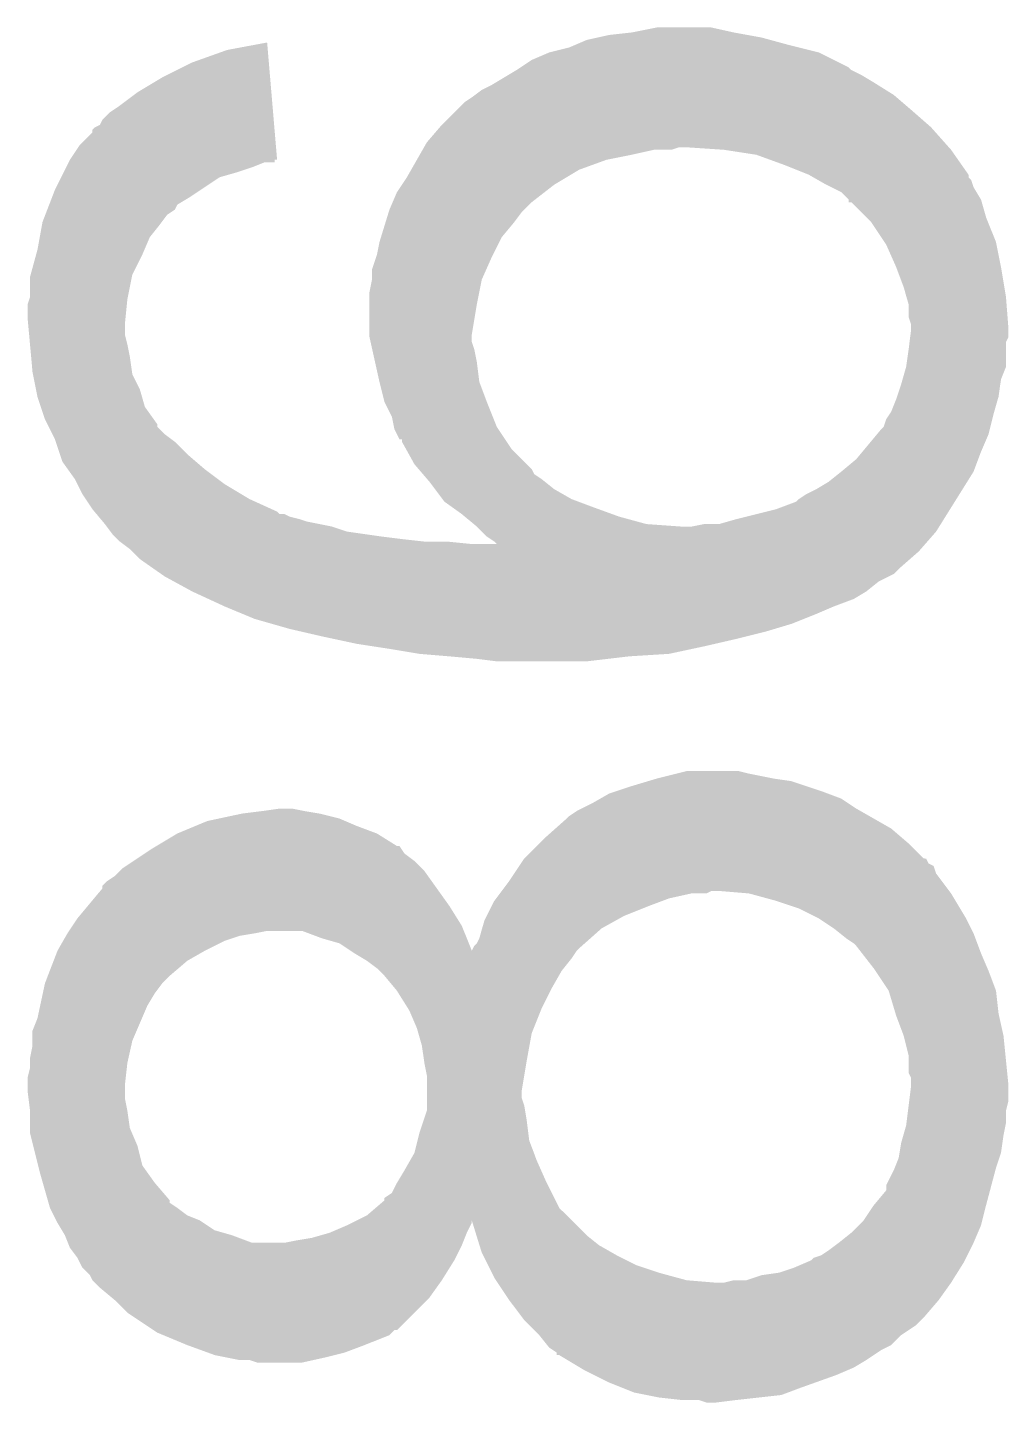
# Model space of a CAD drawing. Extents: x -0.06 to 0.95, y -0.15 to 2.11.
# Drawn here: x 0.5884 to 0.6277, y 1.847 to 1.9021 of the extents above; entities that cross this region are included whole.
import ezdxf

# ---------------------------------------------------------------- set-up
doc = ezdxf.new("R2010")
doc.units = 0
doc.layers.add('LORA_CLICK_V104_GTO', color=6, linetype='CONTINUOUS')

msp = doc.modelspace()

# ---------------------------------------------------------------- linework, layer by layer
at = {"layer": 'LORA_CLICK_V104_GTO'}
for points in [[(0.6126, 1.9019), (0.6136, 1.9021), (0.6167, 1.9019), (0.6158, 1.9021)], [(0.610333, 1.9014), (0.6108, 1.9016), (0.6189, 1.9014), (0.618167, 1.9016)], [(0.6108, 1.9016), (0.61125, 1.9017), (0.618167, 1.9016), (0.6178, 1.9017)], [(0.61125, 1.9017), (0.6117, 1.9018), (0.6178, 1.9017), (0.61725, 1.9018)], [(0.6117, 1.9018), (0.6126, 1.9019), (0.61725, 1.9018), (0.6167, 1.9019)], [(0.595, 1.9007), (0.5964, 1.9012), (0.598068, 1.9007), (0.598025, 1.9012)], [(0.5964, 1.9012), (0.598, 1.901499), (0.598025, 1.9012), (0.598, 1.901499)], [(0.6086, 1.9008), (0.6093, 1.9011), (0.6207, 1.9008), (0.6201, 1.9011)], [(0.6093, 1.9011), (0.6101, 1.9013), (0.6201, 1.9011), (0.6193, 1.9013)], [(0.6101, 1.9013), (0.610333, 1.9014), (0.6193, 1.9013), (0.6189, 1.9014)], [(0.5938, 1.9001), (0.595, 1.9007), (0.598119, 1.9001), (0.598068, 1.9007)], [(0.607667, 1.9002), (0.608, 1.9004), (0.6218, 1.9002), (0.6214, 1.9004)], [(0.608, 1.9004), (0.60815, 1.9005), (0.6214, 1.9004), (0.6213, 1.9005)], [(0.60815, 1.9005), (0.6086, 1.9008), (0.6213, 1.9005), (0.6207, 1.9008)], [(0.5928, 1.8995), (0.5938, 1.9001), (0.59817, 1.8995), (0.598119, 1.9001)], [(0.607, 1.8998), (0.607167, 1.8999), (0.62246, 1.8998), (0.6223, 1.8999)], [(0.607167, 1.8999), (0.607667, 1.9002), (0.6223, 1.8999), (0.6218, 1.9002)], [(0.592, 1.8989), (0.5928, 1.8995), (0.598221, 1.8989), (0.59817, 1.8995)], [(0.6059, 1.8991), (0.6062, 1.8993), (0.62345, 1.8991), (0.623217, 1.8993)], [(0.6062, 1.8993), (0.606333, 1.8994), (0.623217, 1.8993), (0.6231, 1.8994)], [(0.606333, 1.8994), (0.6066, 1.8996), (0.6231, 1.8994), (0.62278, 1.8996)], [(0.6066, 1.8996), (0.607, 1.8998), (0.62278, 1.8996), (0.62246, 1.8998)], [(0.5917, 1.8987), (0.592, 1.8989), (0.598238, 1.8987), (0.598221, 1.8989)], [(0.605, 1.8982), (0.6056, 1.8988), (0.624486, 1.8982), (0.6238, 1.8988)], [(0.6056, 1.8988), (0.6059, 1.8991), (0.6238, 1.8988), (0.62345, 1.8991)], [(0.5911, 1.8981), (0.5913, 1.8982), (0.598289, 1.8981), (0.59828, 1.8982)], [(0.5913, 1.8982), (0.5914, 1.8984), (0.59828, 1.8982), (0.598263, 1.8984)], [(0.5914, 1.8984), (0.5917, 1.8987), (0.598263, 1.8984), (0.598238, 1.8987)], [(0.604914, 1.8981), (0.605, 1.8982), (0.6246, 1.8981), (0.624486, 1.8982)], [(0.5905, 1.8974), (0.591, 1.8979), (0.598348, 1.8974), (0.598306, 1.8979)], [(0.591, 1.898), (0.5911, 1.8981), (0.598297, 1.898), (0.598289, 1.8981)], [(0.591, 1.8979), (0.591, 1.898), (0.598306, 1.8979), (0.598297, 1.898)], [(0.6044, 1.8975), (0.604914, 1.8981), (0.625133, 1.8975), (0.6246, 1.8981)], [(0.5901, 1.8968), (0.5905, 1.8974), (0.598399, 1.8968), (0.598348, 1.8974)], [(0.604114, 1.897), (0.604228, 1.8972), (0.6126, 1.897), (0.6135, 1.8972)], [(0.604228, 1.8972), (0.604229, 1.8972), (0.6135, 1.8972), (0.6142, 1.8972)], [(0.604229, 1.8972), (0.604286, 1.8973), (0.6142, 1.8972), (0.6145, 1.8973)], [(0.604286, 1.8973), (0.6044, 1.8975), (0.625311, 1.8973), (0.625133, 1.8975)], [(0.6163, 1.8972), (0.6148, 1.8973), (0.6254, 1.8972), (0.625311, 1.8973)], [(0.6176, 1.897), (0.6163, 1.8972), (0.62554, 1.897), (0.6254, 1.8972)], [(0.58995, 1.8965), (0.59005, 1.8967), (0.5974, 1.8965), (0.5979, 1.8967)], [(0.59005, 1.8967), (0.590099, 1.896799), (0.598299, 1.8967), (0.5983, 1.896799)], [(0.59005, 1.8967), (0.59005, 1.8967), (0.5979, 1.8967), (0.598299, 1.8967)], [(0.590099, 1.896799), (0.5901, 1.8968), (0.5983, 1.896799), (0.598399, 1.8968)], [(0.603771, 1.8964), (0.604, 1.8968), (0.6105, 1.8964), (0.6116, 1.8968)], [(0.604, 1.8968), (0.604114, 1.897), (0.6116, 1.8968), (0.6126, 1.897)], [(0.6187, 1.8966), (0.6176, 1.897), (0.62582, 1.8966), (0.62554, 1.897)], [(0.6197, 1.8962), (0.6187, 1.8966), (0.6261, 1.8962), (0.62582, 1.8966)], [(0.5895, 1.8956), (0.58975, 1.8961), (0.59535, 1.8956), (0.5961, 1.8961)], [(0.58975, 1.8961), (0.58985, 1.8963), (0.5961, 1.8961), (0.5968, 1.8963)], [(0.58985, 1.8963), (0.58995, 1.8965), (0.5968, 1.8963), (0.5974, 1.8965)], [(0.6034, 1.8958), (0.6036, 1.8961), (0.6095, 1.8958), (0.61, 1.8961)], [(0.6036, 1.8961), (0.603771, 1.8964), (0.61, 1.8961), (0.6105, 1.8964)], [(0.619876, 1.8961), (0.6197, 1.8962), (0.6261, 1.8961), (0.6261, 1.8962)], [(0.62005, 1.896), (0.619876, 1.8961), (0.6262, 1.896), (0.6261, 1.8961)], [(0.6204, 1.8958), (0.62005, 1.896), (0.626267, 1.8958), (0.6262, 1.896)], [(0.589385, 1.8953), (0.5895, 1.8956), (0.5949, 1.8953), (0.59535, 1.8956)], [(0.603028, 1.8951), (0.6032, 1.8955), (0.6086, 1.8951), (0.609114, 1.8955)], [(0.6032, 1.8955), (0.6034, 1.8958), (0.609114, 1.8955), (0.6095, 1.8958)], [(0.6206, 1.8957), (0.6204, 1.8958), (0.6263, 1.8957), (0.626267, 1.8958)], [(0.621, 1.8955), (0.6206, 1.8957), (0.62642, 1.8955), (0.6263, 1.8957)], [(0.6213, 1.8952), (0.621, 1.8955), (0.6266, 1.8952), (0.62642, 1.8955)], [(0.589192, 1.8948), (0.589269, 1.895), (0.5943, 1.8948), (0.5944, 1.895)], [(0.589269, 1.895), (0.589385, 1.8953), (0.5944, 1.895), (0.5949, 1.8953)], [(0.6029, 1.8948), (0.603028, 1.8951), (0.6083, 1.8948), (0.6086, 1.8951)], [(0.621301, 1.8951), (0.6213, 1.8952), (0.626629, 1.8951), (0.6266, 1.8952)], [(0.622, 1.8945), (0.6214, 1.8951), (0.6268, 1.8945), (0.626629, 1.8951)], [(0.589, 1.8943), (0.589115, 1.8946), (0.593775, 1.8943), (0.594, 1.8946)], [(0.589115, 1.8946), (0.589192, 1.8948), (0.594, 1.8946), (0.5943, 1.8948)], [(0.602746, 1.8943), (0.602869, 1.8947), (0.6079, 1.8943), (0.6082, 1.8947)], [(0.602869, 1.8947), (0.6029, 1.8948), (0.6082, 1.8947), (0.6083, 1.8948)], [(0.6222, 1.8943), (0.622, 1.8945), (0.62688, 1.8943), (0.6268, 1.8945)], [(0.588891, 1.8937), (0.588982, 1.8942), (0.5933, 1.8937), (0.5937, 1.8942)], [(0.588982, 1.8942), (0.589, 1.8943), (0.5937, 1.8942), (0.593775, 1.8943)], [(0.602561, 1.8937), (0.602746, 1.8943), (0.6074, 1.8937), (0.6079, 1.8943)], [(0.622733, 1.8935), (0.6222, 1.8943), (0.6272, 1.8935), (0.62688, 1.8943)], [(0.5888, 1.8932), (0.588891, 1.8937), (0.593086, 1.8932), (0.5933, 1.8937)], [(0.6024, 1.893), (0.6025, 1.8935), (0.60705, 1.893), (0.6073, 1.8935)], [(0.6025, 1.8935), (0.602561, 1.8937), (0.6073, 1.8935), (0.6074, 1.8937)], [(0.6228, 1.8934), (0.622733, 1.8935), (0.62722, 1.8934), (0.6272, 1.8935)], [(0.6232, 1.8925), (0.6228, 1.8934), (0.6274, 1.8925), (0.62722, 1.8934)], [(0.588527, 1.8922), (0.588745, 1.893), (0.5926, 1.8922), (0.593, 1.893)], [(0.588745, 1.893), (0.5888, 1.8932), (0.593, 1.893), (0.593086, 1.8932)], [(0.6022, 1.8924), (0.602367, 1.8929), (0.606778, 1.8924), (0.607, 1.8929)], [(0.602367, 1.8929), (0.6024, 1.893), (0.607, 1.8929), (0.60705, 1.893)], [(0.5885, 1.8921), (0.588527, 1.8922), (0.59258, 1.8921), (0.5926, 1.8922)], [(0.6022, 1.892), (0.6022, 1.8924), (0.6066, 1.892), (0.606778, 1.8924)], [(0.6235, 1.8917), (0.6232, 1.8925), (0.627533, 1.8917), (0.6274, 1.8925)], [(0.5885, 1.8913), (0.5885, 1.8921), (0.59242, 1.8913), (0.59258, 1.8921)], [(0.6021, 1.8915), (0.6022, 1.892), (0.6065, 1.8915), (0.6066, 1.892)], [(0.623614, 1.8913), (0.6235, 1.8917), (0.6276, 1.8913), (0.627533, 1.8917)], [(0.5884, 1.891), (0.588467, 1.8912), (0.59238, 1.891), (0.5924, 1.8912)], [(0.588467, 1.8912), (0.5885, 1.8913), (0.5924, 1.8912), (0.59242, 1.8913)], [(0.6021, 1.891), (0.6021, 1.8915), (0.6064, 1.891), (0.6065, 1.8915)], [(0.6237, 1.891), (0.623614, 1.8913), (0.627623, 1.891), (0.6276, 1.8913)], [(0.5884, 1.8905), (0.5884, 1.891), (0.59233, 1.8905), (0.59238, 1.891)], [(0.588427, 1.8902), (0.5884, 1.8905), (0.5923, 1.8902), (0.59233, 1.8905)], [(0.6021, 1.8898), (0.6021, 1.891), (0.6062, 1.8898), (0.6064, 1.891)], [(0.6237, 1.8905), (0.6237, 1.891), (0.627662, 1.8905), (0.627623, 1.891)], [(0.6238, 1.8902), (0.6237, 1.8905), (0.627685, 1.8902), (0.627662, 1.8905)], [(0.588464, 1.8898), (0.588427, 1.8902), (0.5923, 1.8898), (0.5923, 1.8902)], [(0.623762, 1.8897), (0.6238, 1.89), (0.6277, 1.8897), (0.6277, 1.89)], [(0.6238, 1.89), (0.6238, 1.8902), (0.6277, 1.89), (0.627685, 1.8902)], [(0.5885, 1.8894), (0.588464, 1.8898), (0.5924, 1.8894), (0.5923, 1.8898)], [(0.588546, 1.8889), (0.5885, 1.8894), (0.5925, 1.8889), (0.5924, 1.8894)], [(0.6021, 1.8897), (0.6021, 1.8898), (0.6062, 1.8897), (0.6062, 1.8898)], [(0.602144, 1.8895), (0.6021, 1.8897), (0.6062, 1.8895), (0.6062, 1.8897)], [(0.602211, 1.8892), (0.602144, 1.8895), (0.6063, 1.8892), (0.6062, 1.8895)], [(0.6237, 1.8892), (0.623737, 1.8895), (0.6276, 1.8892), (0.6276, 1.8895)], [(0.623737, 1.8895), (0.623762, 1.8897), (0.6276, 1.8895), (0.6277, 1.8897)], [(0.5886, 1.8883), (0.588546, 1.8889), (0.592586, 1.8883), (0.5925, 1.8889)], [(0.602322, 1.8887), (0.602211, 1.8892), (0.6064, 1.8887), (0.6063, 1.8892)], [(0.6236, 1.8885), (0.6237, 1.8892), (0.6276, 1.8885), (0.6276, 1.8892)], [(0.58862, 1.8882), (0.5886, 1.8883), (0.5926, 1.8882), (0.592586, 1.8883)], [(0.6025, 1.8879), (0.602322, 1.8887), (0.6065, 1.8879), (0.6064, 1.8887)], [(0.623457, 1.888), (0.6236, 1.8885), (0.6274, 1.888), (0.6276, 1.8885)], [(0.58874, 1.8876), (0.58862, 1.8882), (0.5929, 1.8876), (0.5926, 1.8882)], [(0.6027, 1.8871), (0.6025, 1.8879), (0.6068, 1.8871), (0.6065, 1.8879)], [(0.623233, 1.8873), (0.6234, 1.8878), (0.6273, 1.8873), (0.627371, 1.8878)], [(0.6234, 1.8878), (0.623457, 1.888), (0.627371, 1.8878), (0.6274, 1.888)], [(0.5888, 1.8873), (0.58874, 1.8876), (0.592986, 1.8873), (0.5929, 1.8876)], [(0.588933, 1.8869), (0.5888, 1.8873), (0.5931, 1.8869), (0.592986, 1.8873)], [(0.623, 1.8867), (0.6232, 1.8872), (0.627128, 1.8867), (0.627271, 1.8872)], [(0.6232, 1.8872), (0.623233, 1.8873), (0.627271, 1.8872), (0.6273, 1.8873)], [(0.5891, 1.8864), (0.588933, 1.8869), (0.593457, 1.8864), (0.5931, 1.8869)], [(0.603, 1.8865), (0.6027, 1.8871), (0.60704, 1.8865), (0.6068, 1.8871)], [(0.622933, 1.8866), (0.623, 1.8867), (0.6271, 1.8866), (0.627128, 1.8867)], [(0.5892, 1.8862), (0.5891, 1.8864), (0.5936, 1.8862), (0.593457, 1.8864)], [(0.58925, 1.8861), (0.5892, 1.8862), (0.5936, 1.8861), (0.5936, 1.8862)], [(0.5894, 1.8858), (0.58925, 1.8861), (0.5939, 1.8858), (0.5936, 1.8861)], [(0.60308, 1.8861), (0.603, 1.8865), (0.6072, 1.8861), (0.60704, 1.8865)], [(0.6031, 1.886), (0.60308, 1.8861), (0.607267, 1.886), (0.6072, 1.8861)], [(0.6226, 1.886), (0.6227, 1.8861), (0.62695, 1.886), (0.626975, 1.8861)], [(0.6227, 1.8861), (0.6228, 1.8864), (0.626975, 1.8861), (0.62705, 1.8864)], [(0.6228, 1.8864), (0.622933, 1.8866), (0.62705, 1.8864), (0.6271, 1.8866)], [(0.5895, 1.8856), (0.5894, 1.8858), (0.594167, 1.8856), (0.5939, 1.8858)], [(0.589533, 1.8855), (0.5895, 1.8856), (0.5943, 1.8855), (0.594167, 1.8856)], [(0.6033, 1.885601), (0.6031, 1.886), (0.607533, 1.885601), (0.607267, 1.886)], [(0.603399, 1.8856), (0.6033, 1.885601), (0.607533, 1.8856), (0.607533, 1.885601)], [(0.6034, 1.8855), (0.603399, 1.8856), (0.6076, 1.8855), (0.607533, 1.8856)], [(0.62185, 1.8851), (0.622433, 1.8858), (0.6266, 1.8851), (0.6269, 1.8858)], [(0.622433, 1.8858), (0.6226, 1.886), (0.6269, 1.8858), (0.62695, 1.886)], [(0.5897, 1.885), (0.589533, 1.8855), (0.5948, 1.885), (0.5943, 1.8855)], [(0.5898, 1.8847), (0.5897, 1.885), (0.59515, 1.8847), (0.5948, 1.885)], [(0.603567, 1.8852), (0.6034, 1.8855), (0.6078, 1.8852), (0.6076, 1.8855)], [(0.6039, 1.8846), (0.603567, 1.8852), (0.6084, 1.8846), (0.6078, 1.8852)], [(0.6216, 1.8848), (0.62185, 1.8851), (0.626487, 1.8848), (0.6266, 1.8851)], [(0.590014, 1.8844), (0.5898, 1.8847), (0.5955, 1.8844), (0.59515, 1.8847)], [(0.604071, 1.8844), (0.6039, 1.8846), (0.6086, 1.8844), (0.6084, 1.8846)], [(0.621, 1.8843), (0.6216, 1.8848), (0.6263, 1.8843), (0.626487, 1.8848)], [(0.5903, 1.884), (0.590014, 1.8844), (0.596033, 1.884), (0.5955, 1.8844)], [(0.5904, 1.8838), (0.5903, 1.884), (0.5963, 1.8838), (0.596033, 1.884)], [(0.604243, 1.8842), (0.604071, 1.8844), (0.6087, 1.8842), (0.6086, 1.8844)], [(0.604414, 1.884), (0.604243, 1.8842), (0.609, 1.884), (0.6087, 1.8842)], [(0.6045, 1.8839), (0.604414, 1.884), (0.609125, 1.8839), (0.609, 1.884)], [(0.604725, 1.8836), (0.6045, 1.8839), (0.6095, 1.8836), (0.609125, 1.8839)], [(0.62, 1.8836), (0.6205, 1.8839), (0.625862, 1.8836), (0.62605, 1.8839)], [(0.6205, 1.8839), (0.621, 1.8843), (0.62605, 1.8839), (0.6263, 1.8843)], [(0.5906, 1.8834), (0.5904, 1.8838), (0.596967, 1.8834), (0.5963, 1.8838)], [(0.590733, 1.8832), (0.5906, 1.8834), (0.5973, 1.8832), (0.596967, 1.8834)], [(0.605025, 1.8832), (0.604725, 1.8836), (0.6102, 1.8832), (0.6095, 1.8836)], [(0.6193, 1.8832), (0.6196, 1.8834), (0.625612, 1.8832), (0.625737, 1.8834)], [(0.6196, 1.8834), (0.62, 1.8836), (0.625737, 1.8834), (0.625862, 1.8836)], [(0.591, 1.8828), (0.590733, 1.8832), (0.59818, 1.8828), (0.5973, 1.8832)], [(0.591083, 1.8827), (0.591, 1.8828), (0.5984, 1.8827), (0.59818, 1.8828)], [(0.6051, 1.8831), (0.605025, 1.8832), (0.610467, 1.8831), (0.6102, 1.8832)], [(0.60538, 1.8829), (0.6051, 1.8831), (0.611, 1.8829), (0.610467, 1.8831)], [(0.6058, 1.8826), (0.60538, 1.8829), (0.611825, 1.8826), (0.611, 1.8829)], [(0.6168, 1.8824), (0.6184, 1.8828), (0.625112, 1.8824), (0.625362, 1.8828)], [(0.6184, 1.8828), (0.6192, 1.8831), (0.625362, 1.8828), (0.62555, 1.8831)], [(0.6192, 1.8831), (0.6193, 1.8832), (0.62555, 1.8831), (0.625612, 1.8832)], [(0.591167, 1.8826), (0.591083, 1.8827), (0.5985, 1.8826), (0.5984, 1.8827)], [(0.59125, 1.8825), (0.591167, 1.8826), (0.5989, 1.8825), (0.5987, 1.8826)], [(0.591167, 1.8826), (0.591167, 1.8826), (0.5987, 1.8826), (0.5985, 1.8826)], [(0.591333, 1.8824), (0.59125, 1.8825), (0.5993, 1.8824), (0.5989, 1.8825)], [(0.591417, 1.8823), (0.591333, 1.8824), (0.5996, 1.8823), (0.5993, 1.8824)], [(0.5915, 1.8822), (0.591417, 1.8823), (0.6001, 1.8822), (0.5996, 1.8823)], [(0.60592, 1.8825), (0.6058, 1.8826), (0.6121, 1.8825), (0.611825, 1.8826)], [(0.60628, 1.8822), (0.60592, 1.8825), (0.6132, 1.8822), (0.6121, 1.8825)], [(0.6161, 1.8822), (0.6168, 1.8824), (0.624988, 1.8822), (0.625112, 1.8824)], [(0.591575, 1.8821), (0.5915, 1.8822), (0.6006, 1.8821), (0.6001, 1.8822)], [(0.591725, 1.8819), (0.591575, 1.8821), (0.6012, 1.8819), (0.6006, 1.8821)], [(0.5918, 1.8818), (0.591725, 1.8819), (0.6019, 1.8818), (0.6012, 1.8819)], [(0.5919, 1.8817), (0.5918, 1.8818), (0.6026, 1.8817), (0.6019, 1.8818)], [(0.592, 1.8816), (0.5919, 1.8817), (0.6034, 1.8816), (0.6026, 1.8817)], [(0.6064, 1.8821), (0.60628, 1.8822), (0.6146, 1.8821), (0.6132, 1.8822)], [(0.6066, 1.8819), (0.6064, 1.8821), (0.6248, 1.8819), (0.624925, 1.8821)], [(0.6068, 1.8817), (0.6066, 1.8819), (0.624625, 1.8817), (0.6248, 1.8819)], [(0.6071, 1.8815), (0.6068, 1.8817), (0.62445, 1.8815), (0.624625, 1.8817)], [(0.615, 1.8821), (0.6155, 1.8822), (0.624925, 1.8821), (0.624988, 1.8822)], [(0.5921, 1.8815), (0.592, 1.8816), (0.604299, 1.8815), (0.6034, 1.8816)], [(0.592233, 1.8814), (0.5921, 1.8815), (0.6062, 1.8814), (0.6052, 1.8815)], [(0.5921, 1.8815), (0.5921, 1.8815), (0.6043, 1.8815), (0.604299, 1.8815)], [(0.5925, 1.8812), (0.592233, 1.8814), (0.624188, 1.8812), (0.624363, 1.8814)], [(0.5926, 1.8811), (0.5925, 1.8812), (0.6241, 1.8811), (0.624188, 1.8812)], [(0.6062, 1.8814), (0.607199, 1.881401), (0.624363, 1.8814), (0.624364, 1.881401)], [(0.607199, 1.881401), (0.6071, 1.8815), (0.624364, 1.881401), (0.62445, 1.8815)], [(0.5929, 1.8808), (0.5926, 1.8811), (0.623757, 1.8808), (0.6241, 1.8811)], [(0.593471, 1.8804), (0.5929, 1.8808), (0.6233, 1.8804), (0.623757, 1.8808)], [(0.593757, 1.8802), (0.593471, 1.8804), (0.6231, 1.8802), (0.6233, 1.8804)], [(0.5939, 1.8801), (0.593757, 1.8802), (0.6229, 1.8801), (0.6231, 1.8802)], [(0.594267, 1.8799), (0.5939, 1.8801), (0.6225, 1.8799), (0.6229, 1.8801)], [(0.595, 1.8795), (0.594267, 1.8799), (0.622, 1.8795), (0.6225, 1.8799)], [(0.59565, 1.8792), (0.595, 1.8795), (0.6215, 1.8792), (0.622, 1.8795)], [(0.5963, 1.8789), (0.59565, 1.8792), (0.6207, 1.8789), (0.6215, 1.8792)], [(0.59702, 1.8786), (0.5963, 1.8789), (0.62, 1.8786), (0.6207, 1.8789)], [(0.5975, 1.8784), (0.59702, 1.8786), (0.6195, 1.8784), (0.62, 1.8786)], [(0.5982, 1.8782), (0.5975, 1.8784), (0.619, 1.8782), (0.6195, 1.8784)], [(0.5989, 1.878), (0.5982, 1.8782), (0.618333, 1.878), (0.619, 1.8782)], [(0.599333, 1.8779), (0.5989, 1.878), (0.618, 1.8779), (0.618333, 1.878)], [(0.6002, 1.8777), (0.599333, 1.8779), (0.6172, 1.8777), (0.618, 1.8779)], [(0.600667, 1.8776), (0.6002, 1.8777), (0.6168, 1.8776), (0.6172, 1.8777)], [(0.6016, 1.8774), (0.600667, 1.8776), (0.615933, 1.8774), (0.6168, 1.8776)], [(0.60225, 1.8773), (0.6016, 1.8774), (0.6155, 1.8773), (0.615933, 1.8774)], [(0.6029, 1.8772), (0.60225, 1.8773), (0.615033, 1.8772), (0.6155, 1.8773)], [(0.6041, 1.877), (0.6029, 1.8772), (0.6141, 1.877), (0.615033, 1.8772)], [(0.6053, 1.8769), (0.6041, 1.877), (0.6125, 1.8769), (0.6141, 1.877)], [(0.6064, 1.8768), (0.6053, 1.8769), (0.61165, 1.8768), (0.6125, 1.8769)], [(0.6072, 1.8767), (0.6064, 1.8768), (0.6108, 1.8767), (0.61165, 1.8768)], [(0.6144, 1.8722), (0.6148, 1.8723), (0.6173, 1.8722), (0.6169, 1.8723)], [(0.6126, 1.8717), (0.613266, 1.8719), (0.6196, 1.8717), (0.619, 1.8719)], [(0.613266, 1.8719), (0.6136, 1.872), (0.619, 1.8719), (0.6183, 1.872)], [(0.6136, 1.872), (0.6144, 1.8722), (0.6183, 1.872), (0.6173, 1.8722)], [(0.611, 1.871), (0.61135, 1.8712), (0.6213, 1.871), (0.621, 1.8712)], [(0.61135, 1.8712), (0.6117, 1.8714), (0.621, 1.8712), (0.620467, 1.8714)], [(0.6117, 1.8714), (0.612, 1.8715), (0.620467, 1.8714), (0.6202, 1.8715)], [(0.612, 1.8715), (0.6126, 1.8717), (0.6202, 1.8715), (0.6196, 1.8717)], [(0.597, 1.8706), (0.5978, 1.8707), (0.6001, 1.8706), (0.5995, 1.8707)], [(0.5978, 1.8707), (0.5985, 1.8708), (0.5995, 1.8707), (0.599, 1.8708)], [(0.6101, 1.8705), (0.6104, 1.8707), (0.622125, 1.8705), (0.621775, 1.8707)], [(0.6104, 1.8707), (0.6106, 1.8708), (0.621775, 1.8707), (0.6216, 1.8708)], [(0.6106, 1.8708), (0.611, 1.871), (0.6216, 1.8708), (0.6213, 1.871)], [(0.5944, 1.8698), (0.59512, 1.8701), (0.6024, 1.8698), (0.6016, 1.8701)], [(0.59512, 1.8701), (0.5956, 1.8703), (0.6016, 1.8701), (0.601133, 1.8703)], [(0.5956, 1.8703), (0.596066, 1.8704), (0.601133, 1.8703), (0.6009, 1.8704)], [(0.596066, 1.8704), (0.597, 1.8706), (0.6009, 1.8704), (0.6001, 1.8706)], [(0.60955, 1.87), (0.61, 1.8704), (0.623, 1.87), (0.6223, 1.8704)], [(0.61, 1.8704), (0.6101, 1.8705), (0.6223, 1.8704), (0.622125, 1.8705)], [(0.593566, 1.8693), (0.5944, 1.8698), (0.6032, 1.8693), (0.6024, 1.8698)], [(0.6089, 1.8694), (0.6091, 1.8696), (0.6237, 1.8694), (0.623467, 1.8696)], [(0.6091, 1.8696), (0.60955, 1.87), (0.623467, 1.8696), (0.623, 1.87)], [(0.59265, 1.8687), (0.5931, 1.869), (0.6039, 1.8687), (0.6035, 1.869)], [(0.5931, 1.869), (0.5934, 1.8692), (0.6035, 1.869), (0.603367, 1.8692)], [(0.5934, 1.8692), (0.593566, 1.8693), (0.603367, 1.8692), (0.6033, 1.8693)], [(0.593566, 1.8693), (0.593566, 1.8693), (0.6033, 1.8693), (0.6032, 1.8693)], [(0.6083, 1.8688), (0.6089, 1.8694), (0.6243, 1.8688), (0.6237, 1.8694)], [(0.5922, 1.8684), (0.59265, 1.8687), (0.6042, 1.8684), (0.6039, 1.8687)], [(0.6079, 1.8682), (0.6081, 1.8685), (0.6248, 1.8682), (0.6247, 1.8685)], [(0.6081, 1.8685), (0.608167, 1.8686), (0.6247, 1.8685), (0.6245, 1.8686)], [(0.608167, 1.8686), (0.6083, 1.868799), (0.6245, 1.8686), (0.6244, 1.868799)], [(0.6083, 1.868799), (0.6083, 1.8688), (0.6244, 1.868799), (0.6243, 1.8688)], [(0.5914, 1.8677), (0.5916, 1.8679), (0.604728, 1.8677), (0.604586, 1.8679)], [(0.5916, 1.8679), (0.5919, 1.8681), (0.604586, 1.8679), (0.604443, 1.8681)], [(0.5919, 1.8681), (0.5921, 1.8683), (0.604443, 1.8681), (0.6043, 1.8683)], [(0.5921, 1.8683), (0.5922, 1.8684), (0.6043, 1.8683), (0.6042, 1.8684)], [(0.6074, 1.8675), (0.6077, 1.8679), (0.625325, 1.8675), (0.625025, 1.8679)], [(0.6077, 1.8679), (0.6079, 1.8682), (0.625025, 1.8679), (0.6248, 1.8682)], [(0.590816, 1.8669), (0.5914, 1.8676), (0.6053, 1.8669), (0.6048, 1.8676)], [(0.5914, 1.8676), (0.5914, 1.8677), (0.6048, 1.8676), (0.604728, 1.8677)], [(0.607175, 1.8672), (0.607325, 1.8674), (0.6141, 1.8672), (0.615, 1.8674)], [(0.607325, 1.8674), (0.6074, 1.8675), (0.6156, 1.8674), (0.6158, 1.8675)], [(0.607325, 1.8674), (0.607325, 1.8674), (0.615, 1.8674), (0.6156, 1.8674)], [(0.6173, 1.8674), (0.6161, 1.8675), (0.6254, 1.8674), (0.625325, 1.8675)], [(0.6184, 1.8671), (0.6173, 1.8674), (0.62558, 1.8671), (0.6254, 1.8674)], [(0.5904, 1.8664), (0.590816, 1.8669), (0.605612, 1.8664), (0.6053, 1.8669)], [(0.6068, 1.8665), (0.607, 1.8669), (0.6123, 1.8665), (0.6133, 1.8669)], [(0.607, 1.8669), (0.6071, 1.8671), (0.6133, 1.8669), (0.613833, 1.8671)], [(0.6071, 1.8671), (0.607175, 1.8672), (0.613833, 1.8671), (0.6141, 1.8672)], [(0.6193, 1.8668), (0.6184, 1.8671), (0.62576, 1.8668), (0.62558, 1.8671)], [(0.6201, 1.8664), (0.6193, 1.8668), (0.626, 1.8664), (0.62576, 1.8668)], [(0.5902, 1.8661), (0.5904, 1.8664), (0.6058, 1.8661), (0.605612, 1.8664)], [(0.606614, 1.866), (0.6067, 1.8663), (0.6114, 1.866), (0.61194, 1.8663)], [(0.6067, 1.8663), (0.6068, 1.8665), (0.61194, 1.8663), (0.6123, 1.8665)], [(0.6207, 1.866), (0.6201, 1.8664), (0.6262, 1.866), (0.626, 1.8664)], [(0.589828, 1.8655), (0.589943, 1.8657), (0.5963, 1.8655), (0.5969, 1.8657)], [(0.589943, 1.8657), (0.59, 1.8658), (0.5969, 1.8657), (0.5975, 1.8658)], [(0.59, 1.8658), (0.590067, 1.8659), (0.5975, 1.8658), (0.598, 1.8659)], [(0.590067, 1.8659), (0.5902, 1.8661), (0.60588, 1.8659), (0.6058, 1.8661)], [(0.6002, 1.8656), (0.5994, 1.8659), (0.606001, 1.8656), (0.60588, 1.8659)], [(0.6065, 1.8656), (0.606614, 1.866), (0.61095, 1.8656), (0.6114, 1.866)], [(0.62095, 1.8658), (0.6207, 1.866), (0.6263, 1.8658), (0.6262, 1.866)], [(0.6212, 1.8656), (0.62095, 1.8658), (0.626375, 1.8656), (0.6263, 1.8658)], [(0.5896, 1.8651), (0.589828, 1.8655), (0.5955, 1.8651), (0.5963, 1.8655)], [(0.6009, 1.8654), (0.6002, 1.8656), (0.606081, 1.8654), (0.606001, 1.8656)], [(0.601347, 1.865102), (0.6009, 1.8654), (0.606201, 1.865102), (0.606081, 1.8654)], [(0.606201, 1.865102), (0.60625, 1.8652), (0.610402, 1.865102), (0.6105, 1.8652)], [(0.60625, 1.8652), (0.6063, 1.8653), (0.6105, 1.8652), (0.610612, 1.8653)], [(0.6063, 1.8653), (0.6064, 1.8654), (0.610612, 1.8653), (0.610725, 1.8654)], [(0.6064, 1.8654), (0.6065, 1.8656), (0.610725, 1.8654), (0.61095, 1.8656)], [(0.6215, 1.8654), (0.6212, 1.8656), (0.62645, 1.8654), (0.626375, 1.8656)], [(0.6216, 1.8653), (0.6215, 1.8654), (0.626488, 1.8653), (0.62645, 1.8654)], [(0.621833, 1.865), (0.6216, 1.8653), (0.6266, 1.865), (0.626488, 1.8653)], [(0.589215, 1.8641), (0.589446, 1.8647), (0.5941, 1.8641), (0.5948, 1.8647)], [(0.589446, 1.8647), (0.5896, 1.8651), (0.5948, 1.8647), (0.5955, 1.8651)], [(0.60135, 1.8651), (0.601347, 1.865102), (0.6104, 1.8651), (0.610402, 1.865102)], [(0.6015, 1.865), (0.60135, 1.8651), (0.610333, 1.865), (0.6104, 1.8651)], [(0.601833, 1.8648), (0.6015, 1.865), (0.6102, 1.8648), (0.610333, 1.865)], [(0.602, 1.8647), (0.601833, 1.8648), (0.61012, 1.8647), (0.6102, 1.8648)], [(0.6024, 1.8644), (0.602, 1.8647), (0.60988, 1.8644), (0.61012, 1.8647)], [(0.6223, 1.8644), (0.621833, 1.865), (0.626857, 1.8644), (0.6266, 1.865)], [(0.5891, 1.8638), (0.589215, 1.8641), (0.5938, 1.8638), (0.5941, 1.8641)], [(0.6025, 1.8643), (0.6024, 1.8644), (0.6098, 1.8643), (0.60988, 1.8644)], [(0.6027, 1.8641), (0.6025, 1.8643), (0.609686, 1.8641), (0.6098, 1.8643)], [(0.603117, 1.8636), (0.6027, 1.8641), (0.6094, 1.8636), (0.609686, 1.8641)], [(0.622367, 1.8643), (0.6223, 1.8644), (0.6269, 1.8643), (0.626857, 1.8644)], [(0.6229, 1.8635), (0.622367, 1.8643), (0.6272, 1.8635), (0.6269, 1.8643)], [(0.589014, 1.8634), (0.5891, 1.8638), (0.5935, 1.8634), (0.5938, 1.8638)], [(0.6032, 1.8635), (0.603117, 1.8636), (0.60935, 1.8635), (0.6094, 1.8636)], [(0.603638, 1.8628), (0.6032, 1.8635), (0.609, 1.8628), (0.60935, 1.8635)], [(0.62317, 1.8626), (0.6229, 1.8635), (0.6273, 1.8626), (0.6272, 1.8635)], [(0.588907, 1.8629), (0.589014, 1.8634), (0.5932, 1.8629), (0.5935, 1.8634)], [(0.5886, 1.8619), (0.5888, 1.8624), (0.592772, 1.8619), (0.592986, 1.8624)], [(0.5888, 1.8624), (0.588907, 1.8629), (0.592986, 1.8624), (0.5932, 1.8629)], [(0.6037, 1.8627), (0.603638, 1.8628), (0.60896, 1.8627), (0.609, 1.8628)], [(0.604, 1.862), (0.6037, 1.8627), (0.60868, 1.862), (0.60896, 1.8627)], [(0.6232, 1.8625), (0.62317, 1.8626), (0.627322, 1.8625), (0.6273, 1.8626)], [(0.6235, 1.8617), (0.6232, 1.8625), (0.6275, 1.8617), (0.627322, 1.8625)], [(0.5886, 1.8615), (0.5886, 1.8619), (0.5926, 1.8615), (0.592772, 1.8619)], [(0.604057, 1.8618), (0.604, 1.862), (0.6086, 1.8618), (0.60868, 1.862)], [(0.5885, 1.8608), (0.5886, 1.8613), (0.592444, 1.8608), (0.592556, 1.8613)], [(0.5886, 1.8613), (0.5886, 1.8615), (0.592556, 1.8613), (0.5926, 1.8615)], [(0.6042, 1.8613), (0.604057, 1.8618), (0.608509, 1.8613), (0.6086, 1.8618)], [(0.604286, 1.8607), (0.6042, 1.8613), (0.6084, 1.8607), (0.608509, 1.8613)], [(0.6237, 1.8609), (0.6235, 1.8617), (0.62758, 1.8609), (0.6275, 1.8617)], [(0.5885, 1.8606), (0.5885, 1.8608), (0.5924, 1.8606), (0.592444, 1.8608)], [(0.6237, 1.8602), (0.6237, 1.8609), (0.62765, 1.8602), (0.62758, 1.8609)], [(0.5884, 1.86), (0.5885, 1.8604), (0.592333, 1.86), (0.592378, 1.8604)], [(0.5885, 1.8604), (0.5885, 1.8606), (0.592378, 1.8604), (0.5924, 1.8606)], [(0.6043, 1.8606), (0.604286, 1.8607), (0.608383, 1.8606), (0.6084, 1.8607)], [(0.6044, 1.8601), (0.6043, 1.8606), (0.6083, 1.8601), (0.608383, 1.8606)], [(0.6238, 1.86), (0.6237, 1.8602), (0.62767, 1.86), (0.62765, 1.8602)], [(0.5884, 1.8597), (0.5884, 1.86), (0.5923, 1.8597), (0.592333, 1.86)], [(0.5884, 1.8595), (0.5884, 1.8597), (0.5923, 1.8595), (0.5923, 1.8597)], [(0.6044, 1.8595), (0.6044, 1.8601), (0.6082, 1.8595), (0.6083, 1.8601)], [(0.623725, 1.8591), (0.6238, 1.8597), (0.6277, 1.8591), (0.6277, 1.8597)], [(0.6238, 1.8597), (0.6238, 1.86), (0.6277, 1.8597), (0.62767, 1.86)], [(0.588438, 1.8592), (0.5884, 1.8595), (0.5923, 1.8592), (0.5923, 1.8595)], [(0.5885, 1.8587), (0.588438, 1.8592), (0.5924, 1.8587), (0.5923, 1.8592)], [(0.6044, 1.8592), (0.6044, 1.8595), (0.6082, 1.8592), (0.6082, 1.8595)], [(0.6044, 1.8589), (0.6044, 1.8592), (0.6083, 1.8589), (0.6082, 1.8592)], [(0.623675, 1.8587), (0.623725, 1.8591), (0.6276, 1.8587), (0.6277, 1.8591)], [(0.5885, 1.858), (0.5885, 1.8587), (0.5925, 1.858), (0.5924, 1.8587)], [(0.604267, 1.8583), (0.6044, 1.8587), (0.6084, 1.8583), (0.608333, 1.8587)], [(0.6044, 1.8587), (0.6044, 1.8589), (0.608333, 1.8587), (0.6083, 1.8589)], [(0.623612, 1.8582), (0.623675, 1.8587), (0.6276, 1.8582), (0.6276, 1.8587)], [(0.5885, 1.8578), (0.5885, 1.858), (0.592586, 1.8578), (0.5925, 1.858)], [(0.6041, 1.8578), (0.604267, 1.8583), (0.608463, 1.8578), (0.6084, 1.8583)], [(0.623486, 1.8577), (0.6236, 1.8581), (0.6275, 1.8577), (0.62758, 1.8581)], [(0.6236, 1.8581), (0.623612, 1.8582), (0.62758, 1.8581), (0.6276, 1.8582)], [(0.588625, 1.8573), (0.5885, 1.8578), (0.5928, 1.8573), (0.592586, 1.8578)], [(0.6039, 1.857), (0.604025, 1.8575), (0.608688, 1.857), (0.6085, 1.8575)], [(0.604025, 1.8575), (0.6041, 1.8578), (0.6085, 1.8575), (0.608463, 1.8578)], [(0.6234, 1.8574), (0.623486, 1.8577), (0.627457, 1.8574), (0.6275, 1.8577)], [(0.588825, 1.8565), (0.588625, 1.8573), (0.593, 1.8565), (0.5928, 1.8573)], [(0.603729, 1.8567), (0.6039, 1.857), (0.6088, 1.8567), (0.608688, 1.857)], [(0.6233, 1.8568), (0.623333, 1.857), (0.627333, 1.8568), (0.6274, 1.857)], [(0.623333, 1.857), (0.6234, 1.8574), (0.6274, 1.857), (0.627457, 1.8574)], [(0.5889, 1.8562), (0.588825, 1.8565), (0.593214, 1.8562), (0.593, 1.8565)], [(0.6035, 1.8563), (0.603729, 1.8567), (0.608978, 1.8563), (0.6088, 1.8567)], [(0.6231, 1.8563), (0.62314, 1.8564), (0.627173, 1.8563), (0.6272, 1.8564)], [(0.62314, 1.8564), (0.6233, 1.8568), (0.6272, 1.8564), (0.627333, 1.8568)], [(0.589014, 1.8558), (0.5889, 1.8562), (0.5935, 1.8558), (0.593214, 1.8562)], [(0.589214, 1.8551), (0.589014, 1.8558), (0.5941, 1.8551), (0.5935, 1.8558)], [(0.603, 1.8554), (0.6032, 1.8558), (0.6094, 1.8554), (0.6092, 1.8558)], [(0.6032, 1.8558), (0.6035, 1.8563), (0.6092, 1.8558), (0.608978, 1.8563)], [(0.6228, 1.8557), (0.6231, 1.8563), (0.627013, 1.8557), (0.627173, 1.8563)], [(0.6027, 1.8552), (0.603, 1.8554), (0.6095, 1.8552), (0.6094, 1.8554)], [(0.6223, 1.8549), (0.6228, 1.8555), (0.6268, 1.8549), (0.62696, 1.8555)], [(0.6228, 1.8555), (0.6228, 1.8557), (0.62696, 1.8555), (0.627013, 1.8557)], [(0.589243, 1.855), (0.589214, 1.8551), (0.5941, 1.855), (0.5941, 1.8551)], [(0.5893, 1.8548), (0.589243, 1.855), (0.5944, 1.8548), (0.5941, 1.855)], [(0.58945, 1.8545), (0.5893, 1.8548), (0.5948, 1.8545), (0.5944, 1.8548)], [(0.602, 1.8545), (0.60235, 1.8548), (0.61, 1.8545), (0.6097, 1.8548)], [(0.60235, 1.8548), (0.6027, 1.8551), (0.6097, 1.8548), (0.60955, 1.8551)], [(0.6027, 1.8551), (0.6027, 1.8552), (0.60955, 1.8551), (0.6095, 1.8552)], [(0.6219, 1.8543), (0.6223, 1.8549), (0.62665, 1.8543), (0.6268, 1.8549)], [(0.58955, 1.8543), (0.58945, 1.8545), (0.5953, 1.8543), (0.5948, 1.8545)], [(0.5896, 1.8542), (0.58955, 1.8543), (0.59545, 1.8542), (0.5953, 1.8543)], [(0.58978, 1.8539), (0.5896, 1.8542), (0.5959, 1.8539), (0.59545, 1.8542)], [(0.6012, 1.8541), (0.6014, 1.8542), (0.60615, 1.8541), (0.6062, 1.8542)], [(0.6014, 1.8542), (0.601588, 1.854294), (0.6062, 1.8542), (0.6062, 1.854294)], [(0.601588, 1.854294), (0.602, 1.8545), (0.610206, 1.854294), (0.61, 1.8545)], [(0.606384, 1.8537), (0.6062, 1.854294), (0.6108, 1.8537), (0.610206, 1.854294)], [(0.6217, 1.8541), (0.6219, 1.8543), (0.6266, 1.8541), (0.62665, 1.8543)], [(0.5899, 1.8537), (0.58978, 1.8539), (0.5966, 1.8537), (0.5959, 1.8539)], [(0.59002, 1.8534), (0.5899, 1.8537), (0.5974, 1.8534), (0.5966, 1.8537)], [(0.5992, 1.8535), (0.5998, 1.8536), (0.60588, 1.8535), (0.60592, 1.8536)], [(0.5998, 1.8536), (0.6005, 1.8538), (0.60592, 1.8536), (0.606, 1.8538)], [(0.6005, 1.8538), (0.6012, 1.8541), (0.606, 1.8538), (0.60615, 1.8541)], [(0.606507, 1.8533), (0.606384, 1.8537), (0.6113, 1.8533), (0.6108, 1.8537)], [(0.6209, 1.8534), (0.6214, 1.8538), (0.6263, 1.8534), (0.626471, 1.8538)], [(0.6214, 1.8538), (0.6217, 1.8541), (0.626471, 1.8538), (0.6266, 1.8541)], [(0.59006, 1.8533), (0.59002, 1.8534), (0.6058, 1.8533), (0.60584, 1.8534)], [(0.59002, 1.8534), (0.59002, 1.8534), (0.5987, 1.8534), (0.5974, 1.8534)], [(0.5901, 1.8532), (0.59006, 1.8533), (0.60575, 1.8532), (0.6058, 1.8533)], [(0.5904, 1.8528), (0.5901, 1.8532), (0.60555, 1.8528), (0.60575, 1.8532)], [(0.5987, 1.8534), (0.5992, 1.8535), (0.60584, 1.8534), (0.60588, 1.8535)], [(0.6066, 1.853), (0.606507, 1.8533), (0.611825, 1.853), (0.6113, 1.8533)], [(0.6202, 1.8529), (0.6205, 1.8531), (0.62605, 1.8529), (0.62615, 1.8531)], [(0.6205, 1.8531), (0.6209, 1.8534), (0.62615, 1.8531), (0.6263, 1.8534)], [(0.59045, 1.8527), (0.5904, 1.8528), (0.6055, 1.8527), (0.60555, 1.8528)], [(0.5906, 1.8524), (0.59045, 1.8527), (0.605313, 1.8524), (0.6055, 1.8527)], [(0.60665, 1.8529), (0.6066, 1.853), (0.612, 1.8529), (0.611825, 1.853)], [(0.60685, 1.8525), (0.60665, 1.8529), (0.6128, 1.8525), (0.612, 1.8529)], [(0.607, 1.8522), (0.60685, 1.8525), (0.6137, 1.8522), (0.6128, 1.8525)], [(0.6191, 1.8524), (0.619567, 1.8526), (0.625775, 1.8524), (0.6259, 1.8526)], [(0.619567, 1.8526), (0.6198, 1.8527), (0.6259, 1.8526), (0.62595, 1.8527)], [(0.6198, 1.8527), (0.6199, 1.8528), (0.62595, 1.8527), (0.626, 1.8528)], [(0.6199, 1.8528), (0.6202, 1.8529), (0.626, 1.8528), (0.62605, 1.8529)], [(0.5909, 1.8521), (0.5906, 1.8524), (0.605125, 1.8521), (0.605313, 1.8524)], [(0.591, 1.8519), (0.5909, 1.8521), (0.605, 1.8519), (0.605125, 1.8521)], [(0.6071, 1.852), (0.607, 1.8522), (0.614433, 1.852), (0.6137, 1.8522)], [(0.607167, 1.8519), (0.6071, 1.852), (0.6148, 1.8519), (0.614433, 1.852)], [(0.6172, 1.8519), (0.6178, 1.8521), (0.625462, 1.8519), (0.625587, 1.8521)], [(0.6178, 1.8521), (0.6185, 1.8522), (0.625587, 1.8521), (0.62565, 1.8522)], [(0.6185, 1.8522), (0.6191, 1.8524), (0.62565, 1.8522), (0.625775, 1.8524)], [(0.5913, 1.8516), (0.591, 1.8519), (0.604786, 1.8516), (0.605, 1.8519)], [(0.59178, 1.8512), (0.5913, 1.8516), (0.6045, 1.8512), (0.604786, 1.8516)], [(0.607233, 1.8518), (0.607167, 1.8519), (0.616, 1.8518), (0.6148, 1.8519)], [(0.6077, 1.8511), (0.607233, 1.8518), (0.6249, 1.8511), (0.6254, 1.8518)], [(0.6163, 1.8518), (0.6167, 1.8519), (0.6254, 1.8518), (0.625462, 1.8519)], [(0.5919, 1.8511), (0.59178, 1.8512), (0.6044, 1.8511), (0.6045, 1.8512)], [(0.5924, 1.8506), (0.5919, 1.8511), (0.6039, 1.8506), (0.6044, 1.8511)], [(0.608225, 1.8504), (0.6077, 1.8511), (0.6243, 1.8504), (0.6249, 1.8511)], [(0.59345, 1.8499), (0.5924, 1.8506), (0.6032, 1.8499), (0.6039, 1.8506)], [(0.6083, 1.8503), (0.608225, 1.8504), (0.6242, 1.8503), (0.6243, 1.8504)], [(0.6085, 1.8501), (0.6083, 1.8503), (0.624, 1.8501), (0.6242, 1.8503)], [(0.5936, 1.8498), (0.59345, 1.8499), (0.603, 1.8498), (0.6031, 1.8499)], [(0.59345, 1.8499), (0.59345, 1.8499), (0.6031, 1.8499), (0.6032, 1.8499)], [(0.59384, 1.8497), (0.5936, 1.8498), (0.6029, 1.8497), (0.603, 1.8498)], [(0.6089, 1.8497), (0.6085, 1.8501), (0.6234, 1.8497), (0.624, 1.8501)], [(0.5948, 1.8493), (0.59384, 1.8497), (0.6019, 1.8493), (0.6029, 1.8497)], [(0.595625, 1.849), (0.5948, 1.8493), (0.6011, 1.849), (0.6019, 1.8493)], [(0.60922, 1.8493), (0.6089, 1.8497), (0.623, 1.8493), (0.6234, 1.8497)], [(0.6093, 1.8492), (0.60922, 1.8493), (0.6228, 1.8492), (0.623, 1.8493)], [(0.60945, 1.8491), (0.6093, 1.8492), (0.6226, 1.8491), (0.6228, 1.8492)], [(0.5959, 1.8489), (0.595625, 1.849), (0.6007, 1.8489), (0.6011, 1.849)], [(0.5964, 1.8488), (0.5959, 1.8489), (0.6003, 1.8488), (0.6007, 1.8489)], [(0.5969, 1.8487), (0.5964, 1.8488), (0.59985, 1.8487), (0.6003, 1.8488)], [(0.5976, 1.8486), (0.5973, 1.8487), (0.5994, 1.8486), (0.59985, 1.8487)], [(0.6096, 1.849), (0.60945, 1.8491), (0.62245, 1.849), (0.6226, 1.8491)], [(0.6096, 1.848901), (0.6096, 1.849), (0.622301, 1.848901), (0.62245, 1.849)], [(0.6097, 1.8489), (0.6096, 1.848901), (0.6223, 1.8489), (0.622301, 1.848901)], [(0.610033, 1.8487), (0.6097, 1.8489), (0.622, 1.8487), (0.6223, 1.8489)], [(0.610533, 1.8484), (0.610033, 1.8487), (0.6215, 1.8484), (0.622, 1.8487)], [(0.6107, 1.8483), (0.610533, 1.8484), (0.621267, 1.8483), (0.6215, 1.8484)], [(0.6111, 1.8481), (0.6107, 1.8483), (0.6208, 1.8481), (0.621267, 1.8483)], [(0.6117, 1.8478), (0.6111, 1.8481), (0.61996, 1.8478), (0.6208, 1.8481)], [(0.6122, 1.8476), (0.6117, 1.8478), (0.6194, 1.8476), (0.61996, 1.8478)], [(0.6127, 1.8474), (0.6122, 1.8476), (0.618867, 1.8474), (0.6194, 1.8476)], [(0.6132, 1.8473), (0.6127, 1.8474), (0.6186, 1.8473), (0.618867, 1.8474)], [(0.6137, 1.8472), (0.6132, 1.8473), (0.6177, 1.8472), (0.6186, 1.8473)], [(0.6146, 1.8471), (0.6137, 1.8472), (0.6168, 1.8471), (0.6177, 1.8472)], [(0.6156, 1.847), (0.6153, 1.8471), (0.616001, 1.847), (0.6168, 1.8471)], [(0.616, 1.847), (0.6156, 1.847), (0.616, 1.847), (0.616001, 1.847)]]:
    msp.add_solid(points, dxfattribs=at)

doc.saveas('drawing.dxf')
